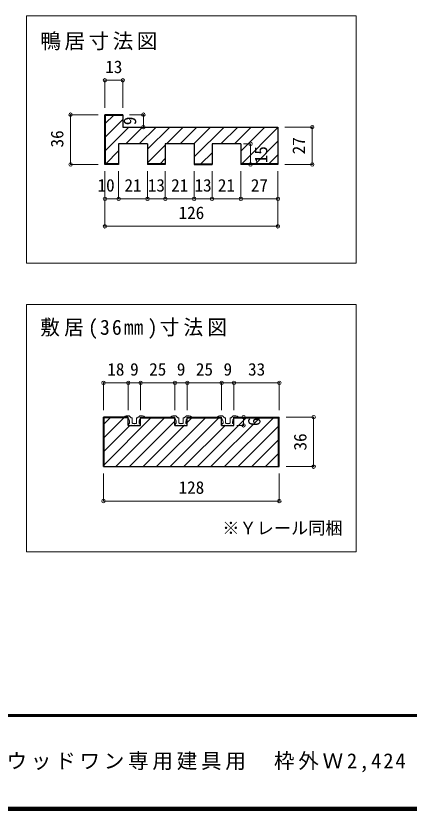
# Model space of a CAD drawing. Units: millimetres at full size, sheet at 1:5. Extents: x -981 to 969, y -733 to 681.
# Drawn here: x -460 to -173, y -716 to -138 of the extents above; entities that cross this region are included whole.
import ezdxf
from ezdxf.enums import TextEntityAlignment as Align

# ---------------------------------------------------------------- set-up
doc = ezdxf.new("R2010")
doc.units = ezdxf.units.MM
doc.header["$LTSCALE"] = 5
doc.header["$PDMODE"] = 32
doc.header["$PDSIZE"] = 2.5
doc.linetypes.add('DASHED1', pattern=[1.8, 1.2, -0.6])
for name, color, linetype, lineweight in [('0-4_枠', 3, 'Continuous', 25), ('0-7_金物', 7, 'Continuous', 18), ('0-A_文字', 7, 'Continuous', 18), ('0-B_寸法', 7, 'Continuous', 9), ('0-C_ハッチ', 4, 'DASHED1', 9), ('F-1_枠', 6, 'Continuous', 40)]:
    doc.layers.add(name, color=color, linetype=linetype, lineweight=lineweight)
doc.layers.add('F-A_文字', color=7, linetype='Continuous')
doc.styles.add('ＭＳ ゴシック', font='')
doc.styles.get('ＭＳ ゴシック').set_extended_font_data('MS Gothic')

msp = doc.modelspace()

# ---------------------------------------------------------------- linework, layer by layer
at = {"layer": '0-4_枠'}
for p, q in [((-381.79, -209.919), (-394.791, -209.919)), ((-394.791, -246.136), (-394.791, -209.919)), ((-381.79, -210.419), (-394.291, -210.419)), ((-394.291, -245.636), (-394.291, -210.419)), ((-381.79, -209.919), (-381.79, -218.919)), ((-363.791, -231.136), (-384.791, -231.136)), ((-384.791, -231.136), (-384.791, -246.136)), ((-363.791, -231.136), (-363.791, -246.136)), ((-329.791, -231.136), (-350.791, -231.136)), ((-350.791, -231.136), (-350.791, -246.136)), ((-329.791, -231.136), (-329.791, -246.136)), ((-295.791, -231.136), (-316.791, -231.136)), ((-316.791, -231.136), (-316.791, -246.136)), ((-295.791, -231.136), (-295.791, -246.136)), ((-384.791, -246.136), (-394.791, -246.136)), ((-384.791, -245.636), (-394.291, -245.636)), ((-350.79, -245.636), (-363.791, -245.636)), ((-350.79, -246.136), (-363.791, -246.136)), ((-329.791, -245.636), (-316.791, -245.636)), ((-329.791, -246.136), (-316.791, -246.136)), ((-268.791, -245.636), (-295.791, -245.636)), ((-377.791, -430.027), (-395.791, -430.027)), ((-395.791, -466.027), (-395.791, -430.027)), ((-395.291, -466.027), (-395.291, -430.527)), ((-377.791, -430.527), (-395.291, -430.527)), ((-377.791, -436.027), (-377.791, -430.027)), ((-368.791, -430.027), (-343.791, -430.027)), ((-368.791, -436.027), (-368.791, -430.027)), ((-368.791, -430.527), (-343.791, -430.527)), ((-343.791, -436.027), (-343.791, -430.027)), ((-334.791, -430.027), (-309.791, -430.027)), ((-334.791, -436.027), (-334.791, -430.027)), ((-334.791, -430.527), (-309.791, -430.527)), ((-309.791, -436.027), (-309.791, -430.027)), ((-300.791, -436.027), (-300.791, -430.027)), ((-300.791, -430.027), (-267.791, -430.027)), ((-300.791, -430.527), (-268.291, -430.527)), ((-268.291, -466.027), (-268.291, -430.527)), ((-267.791, -466.027), (-267.791, -430.027)), ((-377.791, -436.027), (-368.791, -436.027)), ((-343.791, -436.027), (-334.791, -436.027)), ((-309.791, -436.027), (-300.791, -436.027)), ((-395.791, -466.027), (-267.791, -466.027))]:
    msp.add_line(p, q, dxfattribs=at)
msp.add_lwpolyline([(-381.79, -218.919), (-268.791, -218.919), (-268.791, -246.136), (-295.791, -246.136)], dxfattribs=at)
at = {"layer": '0-7_金物'}
for p, q in [((-380.591, -430.027), (-377.791, -430.027)), ((-379.249, -429.027), (-377.248, -429.027)), ((-377.791, -431.027), (-377.791, -430.027)), ((-375.628, -430.439), (-376.894, -429.174)), ((-376.791, -434.527), (-376.791, -433.263)), ((-375.416, -430.527), (-375.091, -430.527)), ((-374.891, -434.227), (-374.891, -430.727)), ((-371.691, -434.227), (-371.691, -430.727)), ((-371.165, -430.527), (-371.491, -430.527)), ((-370.953, -430.439), (-369.687, -429.174)), ((-369.791, -434.527), (-369.791, -433.263)), ((-367.332, -429.027), (-369.334, -429.027)), ((-368.791, -431.027), (-368.791, -430.027)), ((-365.991, -430.027), (-368.791, -430.027)), ((-346.591, -430.027), (-343.791, -430.027)), ((-345.249, -429.027), (-343.248, -429.027)), ((-343.791, -431.027), (-343.791, -430.027)), ((-341.628, -430.439), (-342.894, -429.174)), ((-342.791, -434.527), (-342.791, -433.263)), ((-341.416, -430.527), (-341.091, -430.527)), ((-340.891, -434.227), (-340.891, -430.727)), ((-337.691, -434.227), (-337.691, -430.727)), ((-337.165, -430.527), (-337.491, -430.527)), ((-336.953, -430.439), (-335.687, -429.174)), ((-335.791, -434.527), (-335.791, -433.263)), ((-333.332, -429.027), (-335.333, -429.027)), ((-334.791, -431.027), (-334.791, -430.027)), ((-331.991, -430.027), (-334.791, -430.027)), ((-312.591, -430.027), (-309.791, -430.027)), ((-311.249, -429.027), (-309.248, -429.027)), ((-309.791, -431.027), (-309.791, -430.027)), ((-307.628, -430.439), (-308.894, -429.174)), ((-308.791, -434.527), (-308.791, -433.263)), ((-307.416, -430.527), (-307.091, -430.527)), ((-306.891, -434.227), (-306.891, -430.727)), ((-303.691, -434.227), (-303.691, -430.727)), ((-303.165, -430.527), (-303.491, -430.527)), ((-302.953, -430.439), (-301.687, -429.174)), ((-301.791, -434.527), (-301.791, -433.263)), ((-299.332, -429.027), (-301.333, -429.027)), ((-300.791, -431.027), (-300.791, -430.027)), ((-297.991, -430.027), (-300.791, -430.027)), ((-377.091, -436.027), (-377.577, -434.801)), ((-376.791, -434.527), (-377.391, -434.527)), ((-375.991, -436.027), (-377.091, -436.027)), ((-375.991, -436.027), (-375.791, -435.827)), ((-375.791, -435.827), (-375.591, -436.027)), ((-375.591, -436.027), (-370.991, -436.027)), ((-373.591, -434.527), (-374.591, -434.527)), ((-373.291, -434.827), (-373.591, -434.527)), ((-370.791, -435.827), (-370.991, -436.027)), ((-370.591, -436.027), (-370.791, -435.827)), ((-370.591, -436.027), (-369.491, -436.027)), ((-369.791, -434.527), (-369.191, -434.527)), ((-369.491, -436.027), (-369.005, -434.801)), ((-343.091, -436.027), (-343.576, -434.801)), ((-342.791, -434.527), (-343.391, -434.527)), ((-341.991, -436.027), (-343.091, -436.027)), ((-341.991, -436.027), (-341.791, -435.827)), ((-341.791, -435.827), (-341.591, -436.027)), ((-341.591, -436.027), (-336.991, -436.027)), ((-339.591, -434.527), (-340.591, -434.527)), ((-339.291, -434.827), (-339.591, -434.527)), ((-336.791, -435.827), (-336.991, -436.027)), ((-336.591, -436.027), (-336.791, -435.827)), ((-336.591, -436.027), (-335.491, -436.027)), ((-335.791, -434.527), (-335.191, -434.527)), ((-335.491, -436.027), (-335.005, -434.801)), ((-309.091, -436.027), (-309.576, -434.801)), ((-308.791, -434.527), (-309.391, -434.527)), ((-307.991, -436.027), (-309.091, -436.027)), ((-307.991, -436.027), (-307.791, -435.827)), ((-307.791, -435.827), (-307.591, -436.027)), ((-307.591, -436.027), (-302.991, -436.027)), ((-305.591, -434.527), (-306.591, -434.527)), ((-305.291, -434.827), (-305.591, -434.527)), ((-302.791, -435.827), (-302.991, -436.027)), ((-302.591, -436.027), (-302.791, -435.827)), ((-302.591, -436.027), (-301.491, -436.027)), ((-301.791, -434.527), (-301.191, -434.527)), ((-301.491, -436.027), (-301.005, -434.801))]:
    msp.add_line(p, q, dxfattribs=at)
for points in [[(-371.991, -434.527), (-372.991, -434.527), (-373.291, -434.827)], [(-337.991, -434.527), (-338.991, -434.527), (-339.291, -434.827)], [(-303.991, -434.527), (-304.991, -434.527), (-305.291, -434.827)]]:
    msp.add_lwpolyline(points, dxfattribs=at)
for centre, radius, start, end in [((-380.591, -429.827), 0.2, 138.18969, 270), ((-379.249, -431.027), 2, 90, 138.18969), ((-379.791, -433.263), 3, 0, 48.19), ((-377.248, -429.527), 0.5, 45, 90), ((-375.416, -430.227), 0.3, 225, 270), ((-375.091, -430.727), 0.2, 360, 90), ((-371.491, -430.727), 0.2, 90, 180), ((-371.165, -430.227), 0.3, 270, 315), ((-366.791, -433.263), 3, 131.81, 180), ((-369.334, -429.527), 0.5, 90, 135), ((-367.332, -431.027), 2, 41.81031, 90), ((-365.991, -429.827), 0.2, 270, 41.81031), ((-346.591, -429.827), 0.2, 138.18969, 270), ((-345.249, -431.027), 2, 90, 138.18969), ((-345.79, -433.263), 3, 0, 48.19), ((-343.248, -429.527), 0.5, 45, 90), ((-341.416, -430.227), 0.3, 225, 270), ((-341.091, -430.727), 0.2, 360, 90), ((-337.491, -430.727), 0.2, 90, 180), ((-337.165, -430.227), 0.3, 270, 315), ((-332.791, -433.263), 3, 131.81, 180), ((-335.333, -429.527), 0.5, 90, 135), ((-333.332, -431.027), 2, 41.81031, 90), ((-331.991, -429.827), 0.2, 270, 41.81031), ((-312.591, -429.827), 0.2, 138.18969, 270), ((-311.249, -431.027), 2, 90, 138.18969), ((-311.79, -433.263), 3, 0, 48.19), ((-309.248, -429.527), 0.5, 45, 90), ((-307.416, -430.227), 0.3, 225, 270), ((-307.091, -430.727), 0.2, 360, 90), ((-303.491, -430.727), 0.2, 90, 180), ((-303.165, -430.227), 0.3, 270, 315), ((-298.791, -433.263), 3, 131.81, 180), ((-301.333, -429.527), 0.5, 90, 135), ((-299.332, -431.027), 2, 41.81031, 90), ((-297.991, -429.827), 0.2, 270, 41.81031), ((-377.391, -434.727), 0.2, 90, 201.616), ((-374.591, -434.227), 0.3, 180, 270), ((-371.991, -434.227), 0.3, 270, 360), ((-369.191, -434.727), 0.2, 338.384, 90), ((-343.391, -434.727), 0.2, 90, 201.616), ((-340.591, -434.227), 0.3, 180, 270), ((-337.991, -434.227), 0.3, 270, 360), ((-335.191, -434.727), 0.2, 338.384, 90), ((-309.391, -434.727), 0.2, 90, 201.616), ((-306.591, -434.227), 0.3, 180, 270), ((-303.991, -434.227), 0.3, 270, 360), ((-301.191, -434.727), 0.2, 338.384, 90)]:
    msp.add_arc(centre, radius, start, end, dxfattribs=at)
at = {"layer": '0-A_文字'}
for p, q in [((-451.791, -528.027), (-451.791, -348.027)), ((-211.791, -528.027), (-451.791, -528.027))]:
    msp.add_line(p, q, dxfattribs=at)
msp.add_lwpolyline([(-451.791, -318.027), (-211.791, -318.027), (-211.791, -138.027), (-451.791, -138.027)], close=True, dxfattribs=at)
msp.add_lwpolyline([(-451.791, -348.027), (-211.791, -348.027), (-211.791, -528.027)], dxfattribs=at)
at = {"layer": '0-B_寸法', "color": 4}
for p, q in [((-394.791, -184.919), (-381.79, -184.919)), ((-394.791, -184.919), (-394.791, -204.919)), ((-381.79, -184.919), (-381.79, -204.919)), ((-419.791, -246.136), (-419.791, -209.919)), ((-399.791, -209.919), (-419.791, -209.919)), ((-366.79, -209.919), (-376.79, -209.919)), ((-366.79, -209.919), (-366.79, -218.919)), ((-366.79, -218.919), (-376.79, -218.919)), ((-243.791, -218.919), (-263.791, -218.919)), ((-243.791, -218.919), (-243.791, -246.136)), ((-288.791, -231.136), (-293.791, -231.136)), ((-288.791, -231.136), (-288.791, -246.136)), ((-399.791, -246.136), (-419.791, -246.136)), ((-288.791, -246.136), (-293.791, -246.136)), ((-243.791, -246.136), (-263.791, -246.136)), ((-394.791, -271.136), (-394.791, -251.136)), ((-384.791, -271.136), (-384.791, -251.136)), ((-363.791, -271.136), (-363.791, -251.136)), ((-350.79, -271.136), (-350.79, -251.136)), ((-329.791, -271.136), (-329.791, -251.136)), ((-316.791, -271.136), (-316.791, -251.136)), ((-295.791, -271.136), (-295.791, -251.136)), ((-268.791, -271.136), (-268.791, -251.136)), ((-394.791, -271.136), (-384.791, -271.136)), ((-394.791, -291.136), (-394.791, -271.136)), ((-384.791, -271.136), (-363.791, -271.136)), ((-363.791, -271.136), (-350.79, -271.136)), ((-350.79, -271.136), (-329.791, -271.136)), ((-329.791, -271.136), (-316.791, -271.136)), ((-316.791, -271.136), (-295.791, -271.136)), ((-295.791, -271.136), (-268.791, -271.136)), ((-268.791, -291.136), (-268.791, -271.136)), ((-394.791, -291.136), (-268.791, -291.136)), ((-395.791, -405.027), (-395.791, -425.027)), ((-395.791, -405.027), (-377.791, -405.027)), ((-377.791, -405.027), (-368.791, -405.027)), ((-377.791, -405.027), (-377.791, -425.027)), ((-368.791, -405.027), (-343.791, -405.027)), ((-368.791, -405.027), (-368.791, -425.027)), ((-343.791, -405.027), (-334.791, -405.027)), ((-343.791, -405.027), (-343.791, -425.027)), ((-334.791, -405.027), (-309.791, -405.027)), ((-334.791, -405.027), (-334.791, -425.027)), ((-309.791, -405.027), (-300.791, -405.027)), ((-309.791, -405.027), (-309.791, -425.027)), ((-300.791, -405.027), (-267.791, -405.027)), ((-300.791, -405.027), (-300.791, -425.027)), ((-267.791, -405.027), (-267.791, -425.027)), ((-293.791, -430.027), (-298.791, -430.027)), ((-293.791, -430.027), (-293.791, -436.027)), ((-242.791, -430.027), (-262.791, -430.027)), ((-242.791, -430.027), (-242.791, -466.027)), ((-293.791, -436.027), (-298.791, -436.027)), ((-242.791, -466.027), (-262.791, -466.027)), ((-395.791, -491.027), (-395.791, -471.027)), ((-267.791, -491.027), (-267.791, -471.027)), ((-395.791, -491.027), (-267.791, -491.027))]:
    msp.add_line(p, q, dxfattribs=at)
at = {"layer": '0-B_寸法'}
for p in [(-394.791, -184.919), (-381.79, -184.919), (-419.791, -209.919), (-366.79, -209.919), (-366.79, -218.919), (-243.791, -218.919), (-288.791, -231.136), (-419.791, -246.136), (-288.791, -246.136), (-243.791, -246.136), (-394.791, -271.136), (-384.791, -271.136), (-363.791, -271.136), (-350.79, -271.136), (-329.791, -271.136), (-316.791, -271.136), (-295.791, -271.136), (-268.791, -271.136), (-394.791, -291.136), (-268.791, -291.136), (-395.791, -405.027), (-377.791, -405.027), (-368.791, -405.027), (-343.791, -405.027), (-334.791, -405.027), (-309.791, -405.027), (-300.791, -405.027), (-267.791, -405.027), (-293.791, -430.027), (-242.791, -430.027), (-293.791, -436.027), (-242.791, -466.027), (-395.791, -491.027), (-267.791, -491.027)]:
    msp.add_point(p, dxfattribs=at)
at = {"layer": '0-C_ハッチ', "linetype": 'Continuous'}
for p, q in [((-394.291, -216.1), (-388.61, -210.419)), ((-394.291, -225.999), (-381.79, -213.499)), ((-394.291, -235.899), (-377.311, -218.919)), ((-379.628, -231.136), (-367.411, -218.919)), ((-369.729, -231.136), (-357.512, -218.919)), ((-363.791, -235.097), (-347.612, -218.919)), ((-349.93, -231.136), (-337.713, -218.919)), ((-340.03, -231.136), (-327.813, -218.919)), ((-330.131, -231.136), (-317.914, -218.919)), ((-329.791, -240.695), (-308.014, -218.919)), ((-310.332, -231.136), (-298.115, -218.919)), ((-300.432, -231.136), (-288.215, -218.919)), ((-295.791, -236.394), (-278.316, -218.919)), ((-295.133, -245.636), (-268.791, -219.293)), ((-285.234, -245.636), (-268.791, -229.193)), ((-394.128, -245.636), (-384.791, -236.298)), ((-363.791, -244.997), (-350.791, -231.997)), ((-354.53, -245.636), (-350.791, -241.896)), ((-324.832, -245.636), (-316.791, -237.595)), ((-275.334, -245.636), (-268.791, -239.092)), ((-395.291, -464.587), (-361.231, -430.527)), ((-395.291, -444.788), (-381.03, -430.527)), ((-395.291, -434.889), (-390.929, -430.527)), ((-386.831, -466.027), (-351.331, -430.527)), ((-376.932, -466.027), (-343.791, -432.886)), ((-357.133, -466.027), (-321.633, -430.527)), ((-347.233, -466.027), (-311.733, -430.527)), ((-334.791, -433.786), (-331.532, -430.527)), ((-327.434, -466.027), (-291.934, -430.527)), ((-317.535, -466.027), (-282.035, -430.527)), ((-307.635, -466.027), (-272.135, -430.527)), ((-395.291, -454.688), (-376.63, -436.027)), ((-367.032, -466.027), (-337.032, -436.027)), ((-337.334, -466.027), (-307.334, -436.027)), ((-297.736, -466.027), (-268.291, -436.582)), ((-287.836, -466.027), (-268.291, -446.481)), ((-277.937, -466.027), (-268.291, -456.381))]:
    msp.add_line(p, q, dxfattribs=at)
at = {"layer": 'F-1_枠'}
for p, q in [((968.636, -646.776), (-981.363, -646.776)), ((968.636, -647.609), (-981.363, -647.609)), ((968.636, -714.276), (-981.363, -714.276)), ((968.636, -715.109), (-981.363, -715.109)), ((968.636, -715.943), (-981.363, -715.943))]:
    msp.add_line(p, q, dxfattribs=at)

# ---------------------------------------------------------------- texts
at = {"layer": '0-A_文字', "style": 'ＭＳ ゴシック'}
msp.add_text('※Ｙレール同梱', height=9.164, dxfattribs=at).set_placement((-309.291, -518.027), align=Align.BOTTOM_LEFT)
at = {"layer": '0-A_文字', "char_height": 11, "attachment_point": 7, "style": 'ＭＳ ゴシック'}
for s, insert in [('\\T1.17;鴨居寸法図', (-441.791, -163.027)), ('\\T1.22;\\W0.95;敷居(36㎜)寸法図', (-441.791, -373.027))]:
    msp.add_mtext(s, dxfattribs=dict(at, insert=insert))
at = {"layer": '0-B_寸法', "style": 'ＭＳ ゴシック'}
for s, p in [('13', (-394.541, -182.419)), ('10', (-400.163, -268.636)), ('21', (-380.541, -268.636)), ('13', (-363.541, -268.636)), ('21', (-346.541, -268.636)), ('13', (-329.541, -268.636)), ('21', (-312.541, -268.636)), ('27', (-288.541, -268.636)), ('126', (-341.166, -288.636)), ('18', (-393.041, -402.527)), ('9', (-376.416, -402.527)), ('25', (-362.541, -402.527)), ('9', (-342.416, -402.527)), ('25', (-328.541, -402.527)), ('9', (-308.416, -402.527)), ('33', (-290.541, -402.527)), ('128', (-341.166, -488.527))]:
    msp.add_text(s, height=9.164, dxfattribs=at).set_placement(p, align=Align.BOTTOM_LEFT)
for s, p in [('9', (-369.29, -217.544)), ('36', (-422.291, -233.782)), ('27', (-246.291, -238.777)), ('15', (-273.791, -245.277)), ('6', (-278.791, -436.508)), ('36', (-245.291, -454.277))]:
    msp.add_text(s, height=9.164, rotation=90, dxfattribs=at).set_placement(p, align=Align.BOTTOM_LEFT)
at = {"layer": 'F-A_文字', "insert": (-855.955, -688.443), "char_height": 11, "attachment_point": 7, "style": 'ＭＳ ゴシック'}
msp.add_mtext('\\T1.18;大壁部材\u3000桧\u3000和ー洋３本引き違い戸枠セット\u3000ウッドワン専用建具用\u3000枠外Ｗ2,424', dxfattribs=at)

doc.saveas('drawing.dxf')
